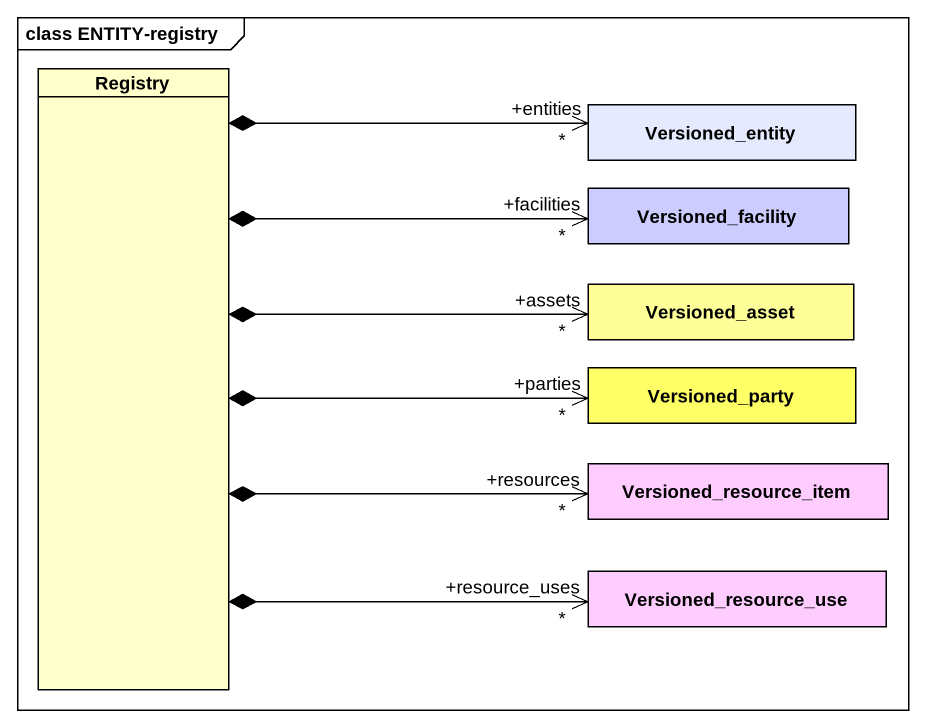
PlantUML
@startuml
mainframe class ENTITY-registry
hide circle
hide empty members
class Registry
class Versioned_entity #E5EAFF
class Versioned_facility #CCCCFF
class Versioned_asset #FFFF99
class Versioned_party #FFFF66
class Versioned_resource_item #FFCCFF
class Versioned_resource_use #FFCCFF
Registry *-right-> "+entities\n*" Versioned_entity
Versioned_facility "+facilities\n*" <-left-* Registry
Versioned_asset "+assets\n*" <-left-* Registry
Versioned_party "+parties\n*" <-left-* Registry
Versioned_resource_item "+resources\n*" <-left-* Registry
Versioned_resource_use "+resource_uses\n*" <-left-* Registry
@enduml
